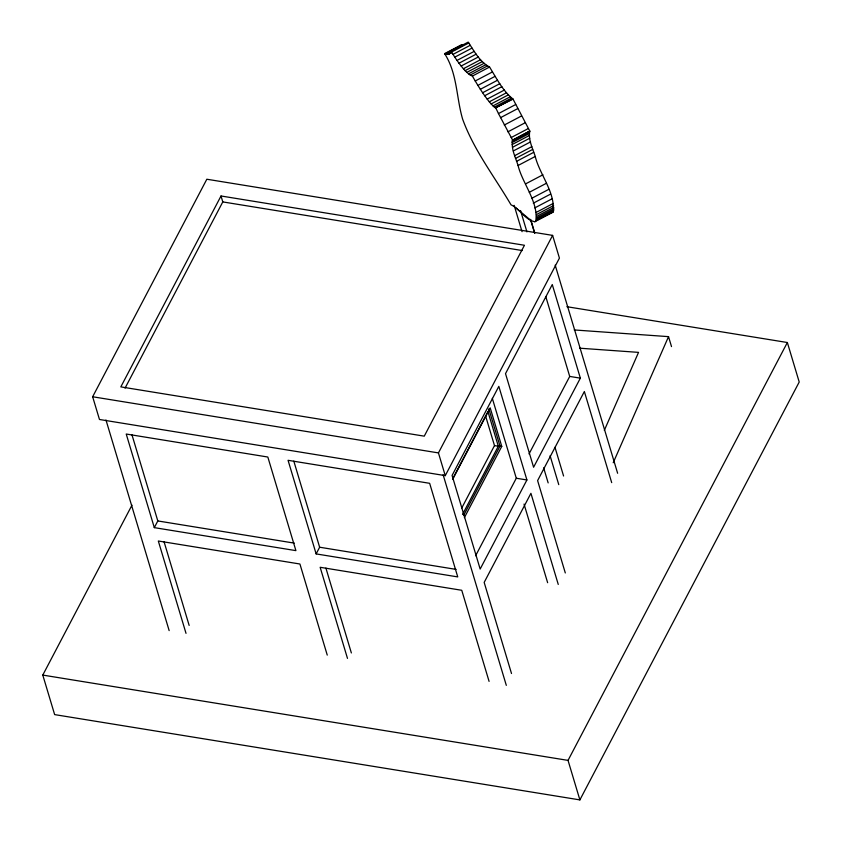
<?xml version="1.0" encoding="UTF-8"?>
<svg xmlns="http://www.w3.org/2000/svg" width="842" height="842" viewBox="0 0 842 842"><rect width="100%" height="100%" fill="white"/><g stroke="black" fill="none" stroke-linecap="round" stroke-linejoin="round"><path stroke-width="1.26" d="M444.629 53.635C457.427 73.612 456.217 97.419 462.647 119.206C473.92 150.244 494.433 176.578 511.01 204.816C519.988 208.869 524.84 219.846 534.796 221.73L535.691 221.351C538.996 202.512 522.25 183.167 518.072 165.495C515.557 157.475 510.82 148.56 512.631 140.13L529.807 131.089L513.041 99.103C502.621 90.704 496.485 78.211 489.56 67.023C479.666 61.761 474.193 51.13 468.215 42.1L451.038 51.141L449.133 54.004L447.755 54.435L444.629 53.635L461.805 44.605L463.31 45.226M534.796 221.73L552.868 212.31C556.173 193.471 539.427 174.126 535.249 156.465C532.733 148.434 527.997 139.519 529.807 131.089M604.324 430.357L638.541 352.377L579.601 348.188M613.218 462.742L668.527 336.642L574.212 329.948M92.652 396.761L206.827 179.23L552.615 235.381L559.425 258.105L445.26 475.635L99.472 419.484L92.652 396.761L438.44 452.912L445.26 475.635M221.014 195.986L120.827 386.878L424.252 436.156L524.45 245.264L221.014 195.986L222.793 201.912L125.048 388.151M566.887 306.709L787.354 342.515L799.216 382.026L579.885 799.9L54.646 714.605L42.784 675.084L131.983 505.147M154.307 527.629L126.226 434.03L267.83 457.027L295.91 550.626L154.307 527.629L157.812 520.945L131.973 434.84M316.139 553.91L288.059 460.311L429.652 483.308L457.743 576.907L316.139 553.91L319.644 547.226L293.805 461.121M438.44 452.912L552.615 235.381M452.722 478.688L487.939 411.601L498.327 446.228L462.511 514.473M452.796 479.119L490.191 407.865L501.758 446.407L464.363 517.662M461.711 508.073L494.496 445.607L485.581 415.927M463.805 515.083L500.001 446.123L488.813 408.823M475.604 555.752L516.293 478.235L492.328 398.361M529.039 453.943L569.718 376.427L545.763 296.552M526.913 479.961L480.161 569.045L452.08 475.446L498.832 386.362L526.913 479.961L516.293 478.235M580.348 378.153L533.596 467.236L505.516 373.637L552.268 284.554L580.348 378.153L569.718 376.427M579.885 799.9L568.034 760.389L787.354 342.515M445.05 53.867L462.226 44.826M446.134 54.267L451.859 51.246M454.143 50.046L462.163 45.826M451.038 51.141L451.565 52.015L468.741 42.984M447.755 54.435L451.196 52.625M449.133 54.004L451.417 52.793M451.565 52.015L453.007 54.372L470.183 45.331M453.007 54.372L454.796 57.151L471.973 48.12M454.796 57.151L456.995 60.413L474.172 51.383M456.995 60.413L458.995 63.213L476.172 54.172M458.995 63.213L461.153 66.023L478.33 56.982M461.153 66.023L463.405 68.739L480.582 59.698M463.405 68.739L465.121 70.633L482.298 61.592M465.121 70.633L466.857 72.349L484.034 63.308M466.857 72.349L468.562 73.822L485.739 64.781M468.562 73.822L470.246 75.012L487.423 65.971M470.246 75.012L472.383 76.064L489.56 67.023M472.383 76.064L475.235 80.99L492.412 71.949M475.235 80.99L477.888 85.389L495.064 76.348M477.888 85.389L480.35 89.294L497.517 80.253M480.35 89.294L482.613 92.736L499.79 83.695M482.613 92.736L484.687 95.735L501.864 86.694M484.687 95.735L487.171 99.103L504.347 90.062M487.171 99.103L489.318 101.808L506.495 92.767M489.318 101.808L491.149 103.934L508.326 94.893M491.149 103.934L493.012 105.86L510.189 96.819M493.012 105.86L494.391 107.102L511.568 98.061M494.391 107.102L495.443 107.902L512.62 98.861M495.443 107.902L513.041 99.103M512.631 140.13L498.485 113.586L515.662 104.545M500.506 117.669L517.683 108.639M504.284 125.037L521.461 115.996M507.926 131.826L525.103 122.785M511.147 137.572L528.323 128.542M512.494 140.235L529.671 131.205M512.294 140.593L529.471 131.552M512.104 141.33L529.281 132.299M512.031 142.603L529.208 133.562M512.157 144.529L529.334 135.488M512.567 147.266L529.744 138.225M513.367 150.939L530.544 141.898M514.63 155.696L531.807 146.655M515.493 158.454L532.67 149.423M516.504 161.38L533.681 152.339M518.072 165.495L535.249 156.465M525.755 183.809L542.932 174.778M529.271 192.302L546.447 183.261M531.607 198.375L548.784 189.345M533.302 203.185L550.479 194.144M534.775 207.911L551.952 198.87M535.996 212.5L553.173 203.459M536.438 214.594L553.615 205.564M536.691 216.394L553.868 207.353M536.786 217.899L553.962 208.858M536.722 219.13L553.899 210.09M536.354 220.499L553.531 211.458M552.868 212.31L550.447 212.584M222.793 201.912L522.335 250.558M500.001 446.123L501.758 446.407M494.496 445.607L498.327 446.228M157.812 520.945L294.268 543.111M319.644 547.226L456.101 569.392M42.784 675.084L568.034 760.389M515.851 207.89L531.47 220.92M461.805 44.605L462.121 45.226M495.864 108.144L498.485 113.586M668.527 336.642L671.516 346.599M555.194 265.135L617.628 473.267M611.692 482.624L584.359 391.519L537.606 480.603L565.308 572.96M530.67 219.373L534.807 233.171M530.839 220.572L534.596 233.108M520.556 210.605L526.945 231.918M514.157 205.353L522.051 231.676M554.973 447.291L563.582 476.004M550.089 455.743L558.762 484.634M543.648 467.836L548.163 482.908M558.257 584.432L530.923 493.328L484.171 582.411L511.504 673.516M524.04 504.084L547.637 582.706M443.113 474.73L506.316 685.367M489.086 681.389L461.753 590.284L320.149 567.287L347.483 658.391M325.907 568.087L351.367 652.95M327.254 655.108L299.92 564.003L158.317 541.006L186.019 633.352M164.074 541.806L189.155 625.417M105.966 419.979L169.158 630.616"/></g></svg>
